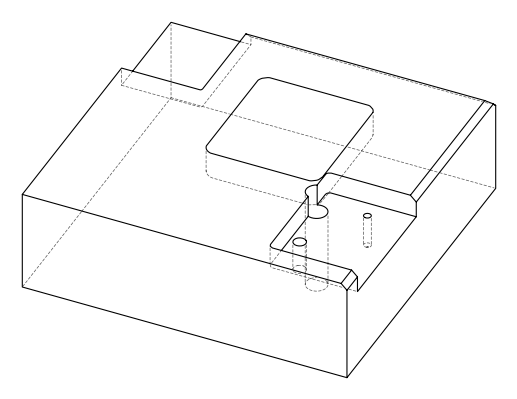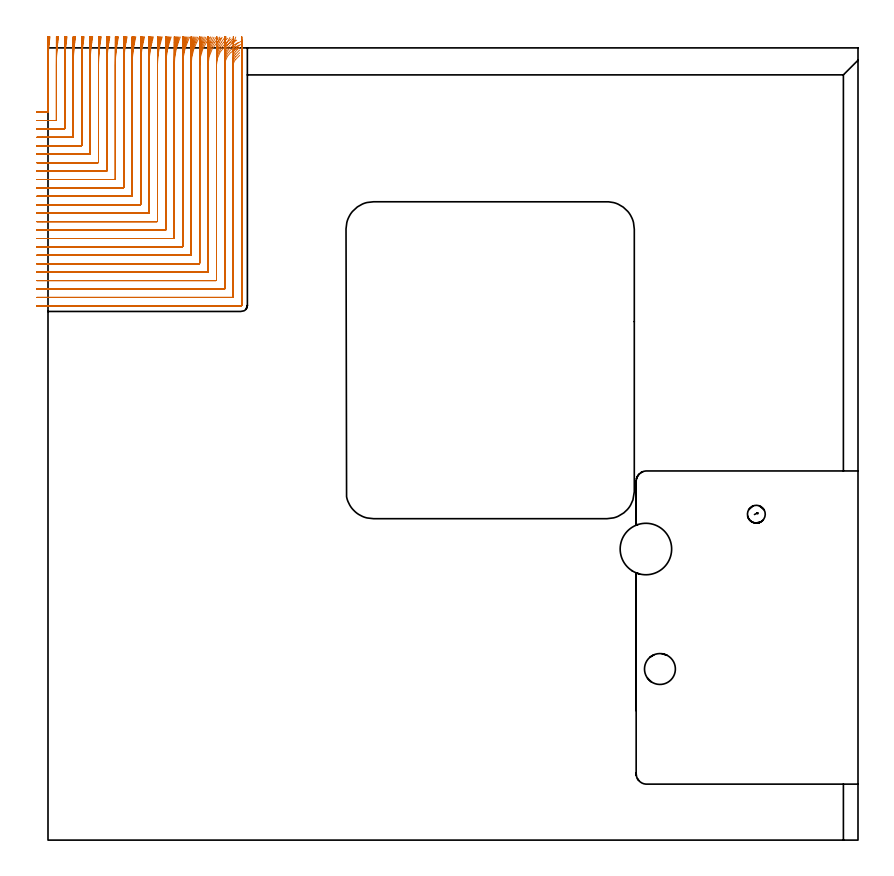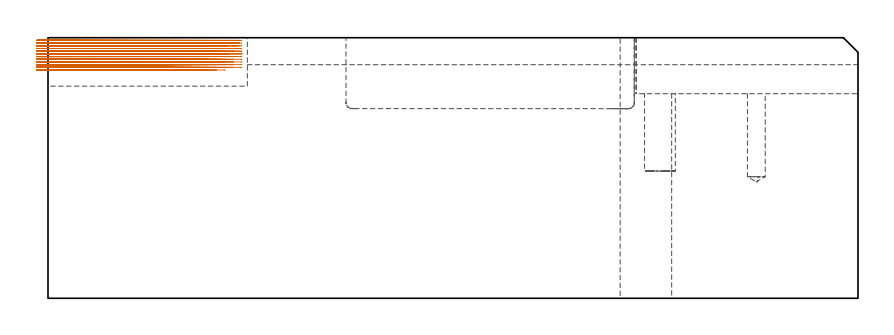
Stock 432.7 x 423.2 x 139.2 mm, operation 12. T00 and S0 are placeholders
(PLAN: 14 operations, 10 tool changes, 297.3 min)
(1 INDEXABLE_INSERT_DRILL_BLIND_HOLE_FROM_SOLID | STEP1POCKET | NXT0302_004 | 0.18 min | 15214 mm3)
(2 SPOT_DRILL | STEP1HOLE | NXT0321_9005460120000 | 0.05 min | 183 mm3)
(3 SPOT_DRILL_1 | STEP1POCKET_1 | NXT0321_9005460120000 | 0.03 min | 3260 mm3)
(4 DRILL_BLIND_HOLE_INTO_CENTER | STEP1HOLE | UGT0301_192 | 0.05 min | 289 mm3)
(5 GUN_DRILL_THROUGH_HOLE | STEP1HOLE | UGT0307_003 | 0.64 min | 4945 mm3)
(6 SPADE_DRILL_TO_ENLARGE_THROUGH_HOLE | STEP1HOLE | UGT0306_008 | 0.59 min | 28000 mm3)
(7 DRILL_TO_ENLARGE_THROUGH_HOLE | STEP1HOLE | UGT0301_390 | 0.61 min | 49179 mm3)
(8 DRILL_BLIND_HOLE_INTO_CENTER_1 | STEP1POCKET_1 | UGT0301_490 | 0.2 min | 3245 mm3)
(9 AREA_MILL | FG_CHAMFER_SURFACE | UGT0205_001 | 0.93 min | 1058 mm3)
(10 AREA_MILL_1 | FG_CHAMFER_SURFACE_1 | UGT0205_001 | 15.73 min | 34545 mm3)
(11 AREA_MILL_2 | FG_CHAMFER_SURFACE_2 | UGT0205_001 | 5.39 min | 6676 mm3)
(12 MILL_CORNER_NOTCH_RECTANGULAR | CORNER_NOTCH_RECTANGULAR | NXT0201_008 | Follow Part, ap 1.5, ae 75% | 141.18 min | 387605 mm3)
(13 MILL_OPEN_POCKET | POCKET_OPEN | NXT0201_013 | Follow Part, ap 2.5, ae 75% | 107.64 min | 569357 mm3)
(14 MILL_RECTANGULAR_POCKET | POCKET_RECTANGULAR_STRAIGHT | NXT0201_007 | Follow Part, ap 6.25, ae 75% | 24.02 min | 979808 mm3)
(TOOL NXT0302_004 | Index. Insert Drill 16.5mm [880-D1650L20-05] | D16.5 PA176 FL83 Z2)
(TOOL NXT0321_9005460120000 | NC Spot Drill, 142deg, 12mm, Carbide, Uncoated | D12 PA142 FL30 Z2)
(TOOL UGT0301_192 | Twist Drill 7.2 mm | D7.2 PA118 FL66 Z2)
(TOOL UGT0307_003 | Gun Drill 7 mm | D7 PA130 FL24 Z1)
(TOOL UGT0306_008 | Spade Drill 17.5mm | D17.5 PA132 FL10 Z2)
(TOOL UGT0301_390 | Twist Drill 27.5 mm | D27.5 PA118 FL165 Z2)
(TOOL UGT0301_490 | Carbide Drill 9.5 mm | D9.5 PA118 FL81 Z2)
(TOOL UGT0205_001 | Chamfer Mill 20 x 3 x 45 deg. | D20 FL50 Z2)
(TOOL NXT0201_008 | ENDMILL 6mm [2P460-0600-NA 1630] | D6 FL26 Z6)
(TOOL NXT0201_013 | ENDMILL 10mm | D10 FL30 Z4)
(TOOL NXT0201_007 | ENDMILL 25mm [R216.25-25050GCK54P 1620] | D25 R3 FL54 Z5)
(OP 12 MILL_CORNER_NOTCH_RECTANGULAR, part 1 of 2)
G17 G21 G94 G90
T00 M6
G54
G17 G0 G90 X-6. Y388.9 S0 M3
G43 Z149.2 H1
Z137.761
G94 G1 X-3. F250.
X-0.293 F500.
G3 X0. Y389.193 R0.3
G1 Y413.913
G2 X0.732 Y426.2 R103.5
G1 X1.088 Y429.179 F250.
G0 Z149.2
X-6. Y384.4
Z137.761
G1 X-3.
X4.206 F500.
G3 X4.5 Y384.694 R0.3
G1 Y413.913
G2 X5.265 Y426.2 R99.
G1 X5.638 Y429.177 F250.
G0 Z149.2
X-6. Y379.9
Z137.761
G1 X-3.
X8.706 F500.
G3 X9. Y380.194 R0.3
G1 Y413.913
G2 X9.802 Y426.2 R94.5
G1 X10.192 Y429.175 F250.
G0 Z149.2
X-6. Y375.4
Z137.761
G1 X-3.
X13.206 F500.
G3 X13.5 Y375.694 R0.3
G1 Y413.913
G2 X14.343 Y426.2 R90.
G1 X14.752 Y429.172 F250.
G0 Z149.2
X-6. Y370.9
Z137.761
G1 X-3.
X17.706 F500.
G3 X18. Y371.194 R0.3
G1 Y413.913
G2 X18.887 Y426.2 R85.5
G1 X19.319 Y429.169 F250.
G0 Z149.2
X-6. Y366.4
Z137.761
G1 X-3.
X22.206 F500.
G3 X22.5 Y366.694 R0.3
G1 Y413.913
G2 X23.437 Y426.2 R81.
G1 X23.892 Y429.165 F250.
G0 Z149.2
X-6. Y361.9
Z137.761
G1 X-3.
X26.705 F500.
G3 X27. Y362.195 R0.3
G1 Y413.913
G2 X27.993 Y426.2 R76.5
G1 X28.475 Y429.161 F250.
G0 Z149.2
X-6. Y357.4
Z137.761
G1 X-3.
X31.205 F500.
G3 X31.5 Y357.695 R0.3
G1 Y413.913
G2 X32.556 Y426.2 R72.
G1 X33.068 Y429.156 F250.
G0 Z149.2
X-6. Y352.9
Z137.761
G1 X-3.
X35.705 F500.
G3 X36. Y353.195 R0.3
G1 Y413.913
G2 X37.128 Y426.2 R67.5
G1 X37.674 Y429.15 F250.
G0 Z149.2
X-6. Y348.4
Z137.761
G1 X-3.
X40.205 F500.
G3 X40.5 Y348.695 R0.3
G1 Y413.913
G2 X41.71 Y426.2 R63.
G1 X42.295 Y429.142 F250.
G0 Z149.2
X-6. Y343.9
Z137.761
G1 X-3.
X44.705 F500.
G3 X45. Y344.195 R0.3
G1 Y413.913
G2 X46.305 Y426.2 R58.5
G1 X46.935 Y429.133 F250.
G0 Z149.2
X-6. Y339.4
Z137.761
G1 X-3.
X49.205 F500.
G3 X49.5 Y339.695 R0.3
G1 Y413.913
G2 X50.916 Y426.2 R54.
G1 X51.599 Y429.121 F250.
G0 Z149.2
X-6. Y334.9
Z137.761
G1 X-3.
X53.704 F500.
G3 X54. Y335.196 R0.3
G1 Y413.913
G2 X55.549 Y426.2 R49.5
G1 X56.294 Y429.106 F250.
G0 Z149.2
X-6. Y330.4
Z137.761
G1 X-3.
X58.204 F500.
G3 X58.5 Y330.696 R0.3
G1 Y413.913
G2 X60.21 Y426.2 R45.
G1 X61.029 Y429.086 F250.
G0 Z149.2
X-6. Y325.9
Z137.761
G1 X-3.
X62.704 F500.
G3 X63. Y326.196 R0.3
G1 Y413.913
G2 X64.909 Y426.2 R40.5
G1 X65.819 Y429.059 F250.
G0 Z149.2
X-6. Y321.4
Z137.761
G1 X-3.
X67.204 F500.
G3 X67.5 Y321.696 R0.3
G1 Y413.913
G2 X69.662 Y426.2 R36.
G1 X70.686 Y429.02 F250.
G0 Z149.2
X-6. Y316.9
Z137.761
G1 X-3.
X71.704 F500.
G3 X72. Y317.196 R0.3
G1 Y413.913
G2 X74.495 Y426.2 R31.5
G1 X75.665 Y428.962 F250.
G0 Z149.2
X-6. Y312.4
Z137.761
G1 X-3.
X76.204 F500.
G3 X76.5 Y312.696 R0.3
G1 Y413.913
G2 X79.458 Y426.2 R27.
G1 X80.823 Y428.871 F250.
G0 Z149.2
X-6. Y307.9
Z137.761
G1 X-3.
X80.703 F500.
G3 X81. Y308.197 R0.3
G1 Y413.913
G2 X84.651 Y426.2 R22.5
G1 X86.289 Y428.713 F250.
G0 Z149.2
X-6. Y303.4
Z137.761
G1 X-3.
X85.203 F500.
G3 X85.5 Y303.697 R0.3
G1 Y413.913
G2 X90.346 Y426.2 R18.
G1 X92.394 Y428.392 F250.
G0 Z149.2
X-6. Y298.9
Z137.761
G1 X-3.
X89.703 F500.
G3 X90. Y299.197 R0.3
G1 Y413.913
G2 X97.526 Y426.019 R13.5
G1 X100.216 Y427.347 F250.
G0 Z149.2
X-6. Y294.4
Z137.761
G1 X-3.
X94.203 F500.
G3 X94.5 Y294.697 R0.3
G1 Y413.913
G2 X99.5 Y421.975 R9.
G1 X102.187 Y423.309 F250.
G0 Z149.2
X-6. Y289.9
Z137.761
G1 X-3.
X98.703 F500.
G3 X99. Y290.197 R0.3
G1 Y413.913
G2 X100.271 Y417.047 R4.5
G1 X102.36 Y419.2 F250.
G0 Z149.2
X-6. Y285.4
Z137.761
G1 X-3.
X103.2 F500.
G3 X103.5 Y285.7 R0.3
G1 Y413.913
Y416.913 F250.
G0 Z149.2
X-6. Y388.9
Z136.322
G1 X-3.
X-0.293 F500.
G3 X0. Y389.193 R0.3
G1 Y415.354
G2 X0.57 Y426.2 R103.5
G1 X0.884 Y429.183 F250.
G0 Z149.2
X-6. Y384.4
Z136.322
G1 X-3.
X4.206 F500.
G3 X4.5 Y384.694 R0.3
G1 Y415.354
G2 X5.096 Y426.2 R99.
G1 X5.425 Y429.182 F250.
G0 Z149.2
X-6. Y379.9
Z136.322
G1 X-3.
X8.706 F500.
G3 X9. Y380.194 R0.3
G1 Y415.354
G2 X9.624 Y426.2 R94.5
G1 X9.969 Y429.18 F250.
G0 Z149.2
X-6. Y375.4
Z136.322
G1 X-3.
X13.206 F500.
G3 X13.5 Y375.694 R0.3
G1 Y415.354
G2 X14.156 Y426.2 R90.
G1 X14.517 Y429.178 F250.
G0 Z149.2
X-6. Y370.9
Z136.322
G1 X-3.
X17.706 F500.
G3 X18. Y371.194 R0.3
G1 Y415.354
G2 X18.691 Y426.2 R85.5
G1 X19.071 Y429.176 F250.
G0 Z149.2
X-6. Y366.4
Z136.322
G1 X-3.
X22.206 F500.
G3 X22.5 Y366.694 R0.3
G1 Y415.354
G2 X23.229 Y426.2 R81.
G1 X23.631 Y429.173 F250.
G0 Z149.2
X-6. Y361.9
Z136.322
G1 X-3.
X26.705 F500.
G3 X27. Y362.195 R0.3
G1 Y415.354
G2 X27.773 Y426.2 R76.5
G1 X28.198 Y429.17 F250.
G0 Z149.2
X-6. Y357.4
Z136.322
G1 X-3.
X31.205 F500.
G3 X31.5 Y357.695 R0.3
G1 Y415.354
G2 X32.322 Y426.2 R72.
G1 X32.773 Y429.166 F250.
G0 Z149.2
X-6. Y352.9
Z136.322
G1 X-3.
X35.705 F500.
G3 X36. Y353.195 R0.3
G1 Y415.354
G2 X36.877 Y426.2 R67.5
G1 X37.359 Y429.161 F250.
G0 Z149.2
X-6. Y348.4
Z136.322
G1 X-3.
X40.205 F500.
G3 X40.5 Y348.695 R0.3
G1 Y415.354
G2 X41.441 Y426.2 R63.
G1 X41.957 Y429.155 F250.
G0 Z149.2
X-6. Y343.9
Z136.322
G1 X-3.
X44.705 F500.
G3 X45. Y344.195 R0.3
G1 Y415.354
G2 X46.014 Y426.2 R58.5
G1 X46.57 Y429.148 F250.
G0 Z149.2
X-6. Y339.4
Z136.322
G1 X-3.
X49.205 F500.
G3 X49.5 Y339.695 R0.3
G1 Y415.354
G2 X50.6 Y426.2 R54.
G1 X51.203 Y429.139 F250.
G0 Z149.2
X-6. Y334.9
Z136.322
G1 X-3.
X53.704 F500.
G3 X54. Y335.196 R0.3
G1 Y415.354
G2 X55.203 Y426.2 R49.5
G1 X55.86 Y429.127 F250.
G0 Z149.2
X-6. Y330.4
Z136.322
G1 X-3.
X58.204 F500.
G3 X58.5 Y330.696 R0.3
G1 Y415.354
G2 X59.827 Y426.2 R45.
G1 X60.55 Y429.112 F250.
G0 Z149.2
X-6. Y325.9
Z136.322
G1 X-3.
X62.704 F500.
G3 X63. Y326.196 R0.3
G1 Y415.354
G2 X64.479 Y426.2 R40.5
G1 X65.283 Y429.09 F250.
G0 Z149.2
X-6. Y321.4
Z136.322
G1 X-3.
X67.204 F500.
G3 X67.5 Y321.696 R0.3
G1 Y415.354
G2 X69.173 Y426.2 R36.
G1 X70.076 Y429.061 F250.
G0 Z149.2
X-6. Y316.9
Z136.322
G1 X-3.
X71.704 F500.
G3 X72. Y317.196 R0.3
G1 Y415.354
G2 X73.926 Y426.2 R31.5
G1 X74.959 Y429.017 F250.
G0 Z149.2
X-6. Y312.4
Z136.322
G1 X-3.
X76.204 F500.
G3 X76.5 Y312.696 R0.3
G1 Y415.354
G2 X78.774 Y426.2 R27.
G1 X79.979 Y428.947 F250.
G0 Z149.2
X-6. Y307.9
Z136.322
G1 X-3.
X80.703 F500.
G3 X81. Y308.197 R0.3
G1 Y415.354
G2 X83.787 Y426.2 R22.5
G1 X85.233 Y428.828 F250.
G0 Z149.2
X-6. Y303.4
Z136.322
G1 X-3.
X85.203 F500.
G3 X85.5 Y303.697 R0.3
G1 Y415.354
G2 X89.134 Y426.2 R18.
G1 X90.942 Y428.594 F250.
G0 Z149.2
X-6. Y298.9
Z136.322
G1 X-3.
X89.703 F500.
G3 X90. Y299.197 R0.3
G1 Y415.354
G2 X95.461 Y426.2 R13.5
G1 X97.872 Y427.986 F250.
G0 Z149.2
X-6. Y294.4
Z136.322
G1 X-3.
X94.203 F500.
G3 X94.5 Y294.697 R0.3
G1 Y415.354
G2 X99.492 Y423.413 R9.
G1 X102.179 Y424.749 F250.
G0 Z149.2
X-6. Y289.9
Z136.322
G1 X-3.
X98.703 F500.
G3 X99. Y290.197 R0.3
G1 Y415.354
G2 X100.27 Y418.487 R4.5
G1 X102.359 Y420.641 F250.
G0 Z149.2
X-6. Y285.4
Z136.322
G1 X-3.
X103.2 F500.
G3 X103.5 Y285.7 R0.3
G1 Y415.354
Y418.354 F250.
G0 Z149.2
X-6. Y388.9
Z134.883
G1 X-3.
X-0.293 F500.
G3 X0. Y389.193 R0.3
G1 Y416.794
G2 X0.428 Y426.2 R103.5
G1 X0.701 Y429.188 F250.
G0 Z149.2
X-6. Y384.4
Z134.883
G1 X-3.
X4.206 F500.
G3 X4.5 Y384.694 R0.3
G1 Y416.794
G2 X4.948 Y426.2 R99.
G1 X5.233 Y429.186 F250.
G0 Z149.2
X-6. Y379.9
Z134.883
G1 X-3.
X8.706 F500.
G3 X9. Y380.194 R0.3
G1 Y416.794
G2 X9.469 Y426.2 R94.5
G1 X9.768 Y429.185 F250.
G0 Z149.2
X-6. Y375.4
Z134.883
G1 X-3.
X13.206 F500.
G3 X13.5 Y375.694 R0.3
G1 Y416.794
G2 X13.993 Y426.2 R90.
G1 X14.306 Y429.184 F250.
G0 Z149.2
X-6. Y370.9
Z134.883
G1 X-3.
X17.706 F500.
G3 X18. Y371.194 R0.3
G1 Y416.794
G2 X18.519 Y426.2 R85.5
G1 X18.849 Y429.182 F250.
G0 Z149.2
X-6. Y366.4
Z134.883
G1 X-3.
X22.206 F500.
G3 X22.5 Y366.694 R0.3
G1 Y416.794
G2 X23.048 Y426.2 R81.
G1 X23.396 Y429.18 F250.
G0 Z149.2
X-6. Y361.9
Z134.883
G1 X-3.
X26.705 F500.
G3 X27. Y362.195 R0.3
G1 Y416.794
G2 X27.581 Y426.2 R76.5
G1 X27.949 Y429.177 F250.
G0 Z149.2
X-6. Y357.4
Z134.883
G1 X-3.
X31.205 F500.
G3 X31.5 Y357.695 R0.3
G1 Y416.794
G2 X32.117 Y426.2 R72.
G1 X32.509 Y429.174 F250.
G0 Z149.2
X-6. Y352.9
Z134.883
G1 X-3.
X35.705 F500.
G3 X36. Y353.195 R0.3
G1 Y416.794
G2 X36.659 Y426.2 R67.5
G1 X37.077 Y429.171 F250.
G0 Z149.2
X-6. Y348.4
Z134.883
G1 X-3.
X40.205 F500.
G3 X40.5 Y348.695 R0.3
G1 Y416.794
G2 X41.206 Y426.2 R63.
G1 X41.654 Y429.166 F250.
G0 Z149.2
X-6. Y343.9
Z134.883
G1 X-3.
X44.705 F500.
G3 X45. Y344.195 R0.3
G1 Y416.794
G2 X45.761 Y426.2 R58.5
G1 X46.244 Y429.161 F250.
G0 Z149.2
X-6. Y339.4
Z134.883
G1 X-3.
X49.205 F500.
G3 X49.5 Y339.695 R0.3
G1 Y416.794
G2 X50.326 Y426.2 R54.
G1 X50.848 Y429.154 F250.
G0 Z149.2
X-6. Y334.9
Z134.883
G1 X-3.
X53.704 F500.
G3 X54. Y335.196 R0.3
G1 Y416.794
G2 X54.902 Y426.2 R49.5
G1 X55.472 Y429.145 F250.
G0 Z149.2
X-6. Y330.4
Z134.883
G1 X-3.
X58.204 F500.
G3 X58.5 Y330.696 R0.3
G1 Y416.794
G2 X59.494 Y426.2 R45.
G1 X60.121 Y429.134 F250.
G0 Z149.2
X-6. Y325.9
Z134.883
G1 X-3.
X62.704 F500.
G3 X63. Y326.196 R0.3
G1 Y416.794
G2 X64.108 Y426.2 R40.5
G1 X64.804 Y429.118 F250.
G0 Z149.2
X-6. Y321.4
Z134.883
G1 X-3.
X67.204 F500.
G3 X67.5 Y321.696 R0.3
G1 Y416.794
G2 X68.751 Y426.2 R36.
G1 X69.534 Y429.096 F250.
G0 Z149.2
X-6. Y316.9
Z134.883
G1 X-3.
X71.704 F500.
G3 X72. Y317.196 R0.3
G1 Y416.794
G2 X73.437 Y426.2 R31.5
G1 X74.333 Y429.063 F250.
G0 Z149.2
X-6. Y312.4
Z134.883
G1 X-3.
X76.204 F500.
G3 X76.5 Y312.696 R0.3
G1 Y416.794
G2 X78.192 Y426.2 R27.
G1 X79.237 Y429.012 F250.
G0 Z149.2
X-6. Y307.9
Z134.883
G1 X-3.
X80.703 F500.
G3 X81. Y308.197 R0.3
G1 Y416.794
G2 X83.061 Y426.2 R22.5
G1 X84.315 Y428.925 F250.
G0 Z149.2
X-6. Y303.4
Z134.883
G1 X-3.
X85.203 F500.
G3 X85.5 Y303.697 R0.3
G1 Y416.794
G2 X88.153 Y426.2 R18.
G1 X89.721 Y428.758 F250.
G0 Z149.2
X-6. Y298.9
Z134.883
G1 X-3.
X89.703 F500.
G3 X90. Y299.197 R0.3
G1 Y416.794
G2 X93.817 Y426.2 R13.5
G1 X95.907 Y428.352 F250.
G0 Z149.2
X-6. Y294.4
Z134.883
G1 X-3.
X94.203 F500.
G3 X94.5 Y294.697 R0.3
G1 Y416.794
G2 X99.122 Y424.657 R9.
G1 X101.744 Y426.116 F250.
G0 Z149.2
X-6. Y289.9
Z134.883
G1 X-3.
X98.703 F500.
G3 X99. Y290.197 R0.3
G1 Y416.794
G2 X100.27 Y419.927 R4.5
G1 X102.359 Y422.08 F250.
G0 Z149.2
X-6. Y285.4
Z134.883
G1 X-3.
X103.2 F500.
G3 X103.5 Y285.7 R0.3
G1 Y416.794
Y419.794 F250.
G0 Z149.2
X-6. Y388.9
Z133.444
G1 X-3.
X-0.293 F500.
G3 X0. Y389.193 R0.3
G1 Y418.246
G2 X0.306 Y426.2 R103.5
G1 X0.537 Y429.191 F250.
G0 Z149.2
X-6. Y384.4
Z133.444
G1 X-3.
X4.206 F500.
G3 X4.5 Y384.694 R0.3
G1 Y418.246
G2 X4.82 Y426.2 R99.
G1 X5.061 Y429.19 F250.
G0 Z149.2
X-6. Y379.9
Z133.444
G1 X-3.
X8.706 F500.
G3 X9. Y380.194 R0.3
G1 Y418.246
G2 X9.335 Y426.2 R94.5
G1 X9.588 Y429.189 F250.
G0 Z149.2
X-6. Y375.4
Z133.444
G1 X-3.
X13.206 F500.
G3 X13.5 Y375.694 R0.3
G1 Y418.246
G2 X13.852 Y426.2 R90.
G1 X14.117 Y429.188 F250.
G0 Z149.2
X-6. Y370.9
Z133.444
G1 X-3.
X17.706 F500.
G3 X18. Y371.194 R0.3
G1 Y418.246
G2 X18.371 Y426.2 R85.5
G1 X18.65 Y429.187 F250.
G0 Z149.2
X-6. Y366.4
Z133.444
G1 X-3.
X22.206 F500.
G3 X22.5 Y366.694 R0.3
G1 Y418.246
G2 X22.892 Y426.2 R81.
G1 X23.186 Y429.186 F250.
G0 Z149.2
X-6. Y361.9
Z133.444
G1 X-3.
X26.705 F500.
G3 X27. Y362.195 R0.3
G1 Y418.246
G2 X27.415 Y426.2 R76.5
G1 X27.727 Y429.184 F250.
G0 Z149.2
X-6. Y357.4
Z133.444
G1 X-3.
X31.205 F500.
G3 X31.5 Y357.695 R0.3
G1 Y418.246
G2 X31.941 Y426.2 R72.
G1 X32.272 Y429.182 F250.
G0 Z149.2
X-6. Y352.9
Z133.444
G1 X-3.
X35.705 F500.
G3 X36. Y353.195 R0.3
G1 Y418.246
G2 X36.47 Y426.2 R67.5
G1 X36.824 Y429.179 F250.
G0 Z149.2
X-6. Y348.4
Z133.444
G1 X-3.
X40.205 F500.
G3 X40.5 Y348.695 R0.3
G1 Y418.246
G2 X41.004 Y426.2 R63.
G1 X41.383 Y429.176 F250.
G0 Z149.2
X-6. Y343.9
Z133.444
G1 X-3.
X44.705 F500.
G3 X45. Y344.195 R0.3
G1 Y418.246
G2 X45.543 Y426.2 R58.5
G1 X45.951 Y429.172 F250.
G0 Z149.2
X-6. Y339.4
Z133.444
G1 X-3.
X49.205 F500.
G3 X49.5 Y339.695 R0.3
G1 Y418.246
G2 X50.089 Y426.2 R54.
G1 X50.531 Y429.167 F250.
G0 Z149.2
X-6. Y334.9
Z133.444
G1 X-3.
X53.704 F500.
G3 X54. Y335.196 R0.3
G1 Y418.246
G2 X54.643 Y426.2 R49.5
G1 X55.125 Y429.161 F250.
G0 Z149.2
X-6. Y330.4
Z133.444
G1 X-3.
X58.204 F500.
G3 X58.5 Y330.696 R0.3
G1 Y418.246
G2 X59.209 Y426.2 R45.
G1 X59.739 Y429.153 F250.
G0 Z149.2
X-6. Y325.9
Z133.444
G1 X-3.
X62.704 F500.
G3 X63. Y326.196 R0.3
G1 Y418.246
G2 X63.789 Y426.2 R40.5
G1 X64.378 Y429.142 F250.
G0 Z149.2
X-6. Y321.4
Z133.444
G1 X-3.
X67.204 F500.
G3 X67.5 Y321.696 R0.3
G1 Y418.246
G2 X68.39 Y426.2 R36.
G1 X69.053 Y429.126 F250.
G0 Z149.2
X-6. Y316.9
Z133.444
G1 X-3.
X71.704 F500.
G3 X72. Y317.196 R0.3
G1 Y418.246
G2 X73.021 Y426.2 R31.5
G1 X73.778 Y429.103 F250.
G0 Z149.2
X-6. Y312.4
Z133.444
G1 X-3.
X76.204 F500.
G3 X76.5 Y312.696 R0.3
G1 Y418.246
G2 X77.698 Y426.2 R27.
G1 X78.582 Y429.067 F250.
G0 Z149.2
X-6. Y307.9
Z133.444
G1 X-3.
X80.703 F500.
G3 X81. Y308.197 R0.3
G1 Y418.246
G2 X82.453 Y426.2 R22.5
G1 X83.514 Y429.006 F250.
G0 Z149.2
X-6. Y303.4
Z133.444
G1 X-3.
X85.203 F500.
G3 X85.5 Y303.697 R0.3
G1 Y418.246
G2 X87.353 Y426.2 R18.
G1 X88.679 Y428.891 F250.
G0 Z149.2
X-6. Y298.9
Z133.444
G1 X-3.
X89.703 F500.
G3 X90. Y299.197 R0.3
G1 Y418.246
G2 X92.592 Y426.2 R13.5
G1 X94.36 Y428.624 F250.
G0 Z149.2
X-6. Y294.4
Z133.444
G1 X-3.
X94.203 F500.
G3 X94.5 Y294.697 R0.3
G1 Y418.246
G2 X98.353 Y425.629 R9.
G1 X100.814 Y427.344 F250.
G0 Z149.2
X-6. Y289.9
Z133.444
G1 X-3.
X98.703 F500.
G3 X99. Y290.197 R0.3
G1 Y418.246
G2 X100.27 Y421.379 R4.5
G1 X102.359 Y423.532 F250.
G0 Z149.2
X-6. Y285.4
Z133.444
G1 X-3.
X103.2 F500.
G3 X103.5 Y285.7 R0.3
G1 Y418.246
Y421.246 F250.
G0 Z149.2
X-6. Y388.9
Z132.005
G1 X-3.
X-0.293 F500.
G3 X0. Y389.193 R0.3
G1 Y419.858
G2 X0.195 Y426.2 R103.5
G1 X0.378 Y429.194 F250.
G0 Z149.2
X-6. Y384.4
Z132.005
G1 X-3.
X4.206 F500.
G3 X4.5 Y384.694 R0.3
G1 Y419.858
G2 X4.703 Y426.2 R99.
G1 X4.896 Y429.194 F250.
G0 Z149.2
X-6. Y379.9
Z132.005
G1 X-3.
X8.706 F500.
G3 X9. Y380.194 R0.3
G1 Y419.858
G2 X9.213 Y426.2 R94.5
G1 X9.414 Y429.193 F250.
G0 Z149.2
X-6. Y375.4
Z132.005
G1 X-3.
X13.206 F500.
G3 X13.5 Y375.694 R0.3
G1 Y419.858
G2 X13.724 Y426.2 R90.
G1 X13.935 Y429.193 F250.
G0 Z149.2
X-6. Y370.9
Z132.005
G1 X-3.
X17.706 F500.
G3 X18. Y371.194 R0.3
G1 Y419.858
G2 X18.236 Y426.2 R85.5
G1 X18.458 Y429.192 F250.
G0 Z149.2
X-6. Y366.4
Z132.005
G1 X-3.
X22.206 F500.
G3 X22.5 Y366.694 R0.3
G1 Y419.858
G2 X22.749 Y426.2 R81.
G1 X22.984 Y429.191 F250.
G0 Z149.2
X-6. Y361.9
Z132.005
G1 X-3.
X26.705 F500.
G3 X27. Y362.195 R0.3
G1 Y419.858
G2 X27.263 Y426.2 R76.5
G1 X27.512 Y429.19 F250.
G0 Z149.2
X-6. Y357.4
Z132.005
G1 X-3.
X31.205 F500.
G3 X31.5 Y357.695 R0.3
G1 Y419.858
G2 X31.78 Y426.2 R72.
G1 X32.044 Y429.188 F250.
G0 Z149.2
X-6. Y352.9
Z132.005
G1 X-3.
X35.705 F500.
G3 X36. Y353.195 R0.3
G1 Y419.858
G2 X36.299 Y426.2 R67.5
G1 X36.581 Y429.187 F250.
G0 Z149.2
X-6. Y348.4
Z132.005
G1 X-3.
X40.205 F500.
G3 X40.5 Y348.695 R0.3
G1 Y419.858
G2 X40.82 Y426.2 R63.
G1 X41.122 Y429.185 F250.
G0 Z149.2
X-6. Y343.9
Z132.005
G1 X-3.
X44.705 F500.
G3 X45. Y344.195 R0.3
G1 Y419.858
G2 X45.345 Y426.2 R58.5
G1 X45.67 Y429.182 F250.
G0 Z149.2
X-6. Y339.4
Z132.005
G1 X-3.
X49.205 F500.
G3 X49.5 Y339.695 R0.3
G1 Y419.858
G2 X49.874 Y426.2 R54.
G1 X50.226 Y429.179 F250.
G0 Z149.2
X-6. Y334.9
Z132.005
G1 X-3.
X53.704 F500.
G3 X54. Y335.196 R0.3
G1 Y419.858
G2 X54.408 Y426.2 R49.5
G1 X54.792 Y429.175 F250.
G0 Z149.2
X-6. Y330.4
Z132.005
G1 X-3.
X58.204 F500.
G3 X58.5 Y330.696 R0.3
G1 Y419.858
G2 X58.949 Y426.2 R45.
G1 X59.372 Y429.17 F250.
G0 Z149.2
X-6. Y325.9
Z132.005
G1 X-3.
X62.704 F500.
G3 X63. Y326.196 R0.3
G1 Y419.858
G2 X63.5 Y426.2 R40.5
G1 X63.97 Y429.163 F250.
G0 Z149.2
X-6. Y321.4
Z132.005
G1 X-3.
X67.204 F500.
G3 X67.5 Y321.696 R0.3
G1 Y419.858
G2 X68.063 Y426.2 R36.
G1 X68.592 Y429.153 F250.
G0 Z149.2
X-6. Y316.9
Z132.005
G1 X-3.
X71.704 F500.
G3 X72. Y317.196 R0.3
G1 Y419.858
G2 X72.645 Y426.2 R31.5
G1 X73.249 Y429.139 F250.
G0 Z149.2
X-6. Y312.4
Z132.005
G1 X-3.
X76.203 F500.
G3 X76.5 Y312.697 R0.3
G1 Y419.858
G2 X77.256 Y426.2 R27.
G1 X77.96 Y429.116 F250.
G0 Z149.2
X-6. Y307.9
Z132.005
G1 X-3.
X80.703 F500.
G3 X81. Y308.197 R0.3
G1 Y419.858
G2 X81.912 Y426.2 R22.5
G1 X82.758 Y429.078 F250.
G0 Z149.2
X-6. Y303.4
Z132.005
G1 X-3.
X85.203 F500.
G3 X85.5 Y303.697 R0.3
G1 Y419.858
G2 X86.654 Y426.2 R18.
G1 X87.711 Y429.008 F250.
G0 Z149.2
X-6. Y298.9
Z132.005
G1 X-3.
X89.703 F500.
G3 X90. Y299.197 R0.3
G1 Y419.858
G2 X91.583 Y426.2 R13.5
G1 X92.992 Y428.848 F250.
G0 Z149.2
X-6. Y294.4
Z132.005
G1 X-3.
X94.203 F500.
G3 X94.5 Y294.697 R0.3
G1 Y419.858
G2 X97.115 Y426.2 R9.
G1 X99.229 Y428.328 F250.
G0 Z149.2
X-6. Y289.9
Z132.005
G1 X-3.
X98.703 F500.
G3 X99. Y290.197 R0.3
G1 Y419.858
G2 X100.913 Y423.54 R4.5
G1 X103.368 Y425.264 F250.
G0 Z149.2
X-6. Y285.4
Z132.005
G1 X-3.
X103.2 F500.
G3 X103.5 Y285.7 R0.3
G1 Y419.858
Y422.858 F250.
G0 Z149.2
X-6. Y388.9
Z130.567
G1 X-3.
X-0.293 F500.
G3 X0. Y389.193 R0.3
G1 Y421.695
G2 X0.098 Y426.2 R103.5
G1 X0.229 Y429.197 F250.
G0 Z149.2
X-6. Y384.4
Z130.567
G1 X-3.
X4.206 F500.
G3 X4.5 Y384.694 R0.3
G1 Y421.695
G2 X4.603 Y426.2 R99.
G1 X4.739 Y429.197 F250.
G0 Z149.2
X-6. Y379.9
Z130.567
G1 X-3.
X8.706 F500.
G3 X9. Y380.194 R0.3
G1 Y421.695
G2 X9.107 Y426.2 R94.5
G1 X9.25 Y429.197 F250.
G0 Z149.2
X-6. Y375.4
Z130.567
G1 X-3.
X13.206 F500.
G3 X13.5 Y375.694 R0.3
G1 Y421.695
G2 X13.613 Y426.2 R90.
G1 X13.763 Y429.196 F250.
G0 Z149.2
X-6. Y370.9
Z130.567
G1 X-3.
X17.706 F500.
G3 X18. Y371.194 R0.3
G1 Y421.695
G2 X18.119 Y426.2 R85.5
G1 X18.277 Y429.196 F250.
G0 Z149.2
X-6. Y366.4
Z130.567
G1 X-3.
X22.206 F500.
G3 X22.5 Y366.694 R0.3
G1 Y421.695
G2 X22.625 Y426.2 R81.
G1 X22.792 Y429.195 F250.
G0 Z149.2
X-6. Y361.9
Z130.567
G1 X-3.
X26.706 F500.
G3 X27. Y362.194 R0.3
G1 Y421.695
G2 X27.133 Y426.2 R76.5
G1 X27.309 Y429.195 F250.
G0 Z149.2
X-6. Y357.4
Z130.567
G1 X-3.
X31.205 F500.
G3 X31.5 Y357.695 R0.3
G1 Y421.695
G2 X31.641 Y426.2 R72.
G1 X31.829 Y429.194 F250.
G0 Z149.2
X-6. Y352.9
Z130.567
G1 X-3.
X35.705 F500.
G3 X36. Y353.195 R0.3
G1 Y421.695
G2 X36.151 Y426.2 R67.5
G1 X36.351 Y429.193 F250.
G0 Z149.2
X-6. Y348.4
Z130.567
G1 X-3.
X40.205 F500.
G3 X40.5 Y348.695 R0.3
G1 Y421.695
G2 X40.661 Y426.2 R63.
G1 X40.876 Y429.192 F250.
G0 Z149.2
X-6. Y343.9
Z130.567
G1 X-3.
X44.705 F500.
G3 X45. Y344.195 R0.3
G1 Y421.695
G2 X45.174 Y426.2 R58.5
G1 X45.405 Y429.191 F250.
G0 Z149.2
X-6. Y339.4
Z130.567
G1 X-3.
X49.205 F500.
G3 X49.5 Y339.695 R0.3
G1 Y421.695
G2 X49.688 Y426.2 R54.
G1 X49.939 Y429.19 F250.
G0 Z149.2
X-6. Y334.9
Z130.567
G1 X-3.
X53.704 F500.
G3 X54. Y335.196 R0.3
G1 Y421.695
G2 X54.205 Y426.2 R49.5
G1 X54.478 Y429.188 F250.
G0 Z149.2
X-6. Y330.4
Z130.567
G1 X-3.
X58.204 F500.
G3 X58.5 Y330.696 R0.3
G1 Y421.695
G2 X58.726 Y426.2 R45.
G1 X59.026 Y429.185 F250.
G0 Z149.2
X-6. Y325.9
Z130.567
G1 X-3.
X62.704 F500.
G3 X63. Y326.196 R0.3
G1 Y421.695
G2 X63.251 Y426.2 R40.5
G1 X63.585 Y429.181 F250.
G0 Z149.2
X-6. Y321.4
Z130.567
G1 X-3.
X67.204 F500.
G3 X67.5 Y321.696 R0.3
G1 Y421.695
G2 X67.783 Y426.2 R36.
G1 X68.158 Y429.176 F250.
G0 Z149.2
X-6. Y316.9
Z130.567
G1 X-3.
X71.704 F500.
G3 X72. Y317.196 R0.3
G1 Y421.695
G2 X72.324 Y426.2 R31.5
G1 X72.753 Y429.169 F250.
G0 Z149.2
X-6. Y312.4
Z130.567
G1 X-3.
X76.204 F500.
G3 X76.5 Y312.696 R0.3
G1 Y421.695
G2 X76.879 Y426.2 R27.
G1 X77.379 Y429.158 F250.
G0 Z149.2
X-6. Y307.9
Z130.567
G1 X-3.
X80.703 F500.
G3 X81. Y308.197 R0.3
G1 Y421.695
G2 X81.456 Y426.2 R22.5
G1 X82.056 Y429.139 F250.
G0 Z149.2
X-6. Y303.4
Z130.567
G1 X-3.
X85.203 F500.
G3 X85.5 Y303.697 R0.3
G1 Y421.695
G2 X86.073 Y426.2 R18.
G1 X86.824 Y429.105 F250.
G0 Z149.2
X-6. Y298.9
Z130.567
G1 X-3.
X89.703 F500.
G3 X90. Y299.197 R0.3
G1 Y421.695
G2 X90.774 Y426.2 R13.5
G1 X91.775 Y429.028 F250.
G0 Z149.2
X-6. Y294.4
Z130.567
G1 X-3.
X94.203 F500.
G3 X94.5 Y294.697 R0.3
G1 Y421.695
G2 X95.709 Y426.2 R9.
G1 X97.211 Y428.797 F250.
G0 Z149.2
X-6. Y289.9
Z130.567
G1 X-3.
X98.703 F500.
G3 X99. Y290.197 R0.3
G1 Y421.695
G2 X101.215 Y425.571 R4.5
G1 X103.799 Y427.095 F250.
G0 Z149.2
X-6. Y285.4
Z130.567
G1 X-3.
X103.2 F500.
G3 X103.5 Y285.7 R0.3
G1 Y421.695
Y424.695 F250.
G0 Z149.2
X-6. Y388.9
Z129.128
G1 X-3.
X-0.293 F500.
G3 X0. Y389.193 R0.3
G1 Y424.641
G2 X0.012 Y426.2 R103.5
G1 X0.057 Y429.2 F250.
G0 Z149.2
X-6. Y384.4
Z129.128
G1 X-3.
X4.206 F500.
G3 X4.5 Y384.693 R0.3
G1 Y424.641
G2 X4.512 Y426.2 R99.
G1 X4.56 Y429.2 F250.
G0 Z149.2
X-6. Y379.9
Z129.128
G1 X-3.
X8.706 F500.
G3 X9. Y380.194 R0.3
G1 Y424.641
G2 X9.013 Y426.2 R94.5
G1 X9.062 Y429.2 F250.
G0 Z149.2
X-6. Y375.4
Z129.128
G1 X-3.
X13.206 F500.
G3 X13.5 Y375.694 R0.3
G1 Y424.641
G2 X13.514 Y426.2 R90.
G1 X13.565 Y429.2 F250.
G0 Z149.2
X-6. Y370.9
Z129.128
G1 X-3.
X17.706 F500.
G3 X18. Y371.194 R0.3
G1 Y424.641
G2 X18.014 Y426.2 R85.5
G1 X18.069 Y429.2 F250.
G0 Z149.2
X-6. Y366.4
Z129.128
G1 X-3.
X22.206 F500.
G3 X22.5 Y366.694 R0.3
G1 Y424.641
G2 X22.515 Y426.2 R81.
G1 X22.573 Y429.199 F250.
G0 Z149.2
X-6. Y361.9
Z129.128
G1 X-3.
X26.706 F500.
G3 X27. Y362.194 R0.3
G1 Y424.641
G2 X27.016 Y426.2 R76.5
G1 X27.077 Y429.199 F250.
G0 Z149.2
X-6. Y357.4
Z129.128
G1 X-3.
X31.205 F500.
G3 X31.5 Y357.695 R0.3
G1 Y424.641
G2 X31.517 Y426.2 R72.
G1 X31.582 Y429.199 F250.
G0 Z149.2
X-6. Y352.9
Z129.128
G1 X-3.
X35.705 F500.
G3 X36. Y353.195 R0.3
G1 Y424.641
G2 X36.018 Y426.2 R67.5
G1 X36.087 Y429.199 F250.
G0 Z149.2
X-6. Y348.4
Z129.128
G1 X-3.
X40.205 F500.
G3 X40.5 Y348.695 R0.3
G1 Y424.641
G2 X40.519 Y426.2 R63.
G1 X40.594 Y429.199 F250.
G0 Z149.2
X-6. Y343.9
Z129.128
G1 X-3.
X44.705 F500.
G3 X45. Y344.195 R0.3
G1 Y424.641
G2 X45.021 Y426.2 R58.5
G1 X45.101 Y429.199 F250.
G0 Z149.2
X-6. Y339.4
Z129.128
G1 X-3.
X49.205 F500.
G3 X49.5 Y339.695 R0.3
G1 Y424.641
G2 X49.523 Y426.2 R54.
G1 X49.609 Y429.199 F250.
G0 Z149.2
X-6. Y334.9
Z129.128
G1 X-3.
X53.704 F500.
G3 X54. Y335.196 R0.3
G1 Y424.641
G2 X54.025 Y426.2 R49.5
G1 X54.119 Y429.199 F250.
G0 Z149.2
X-6. Y330.4
Z129.128
G1 X-3.
X58.204 F500.
G3 X58.5 Y330.696 R0.3
G1 Y424.641
G2 X58.527 Y426.2 R45.
G1 X58.631 Y429.198 F250.
G0 Z149.2
X-6. Y325.9
Z129.128
G1 X-3.
X62.704 F500.
G3 X63. Y326.196 R0.3
G1 Y424.641
G2 X63.03 Y426.2 R40.5
G1 X63.146 Y429.198 F250.
G0 Z149.2
X-6. Y321.4
Z129.128
G1 X-3.
X67.204 F500.
G3 X67.5 Y321.696 R0.3
G1 Y424.641
G2 X67.534 Y426.2 R36.
G1 X67.664 Y429.197 F250.
G0 Z149.2
X-6. Y316.9
Z129.128
G1 X-3.
X71.704 F500.
G3 X72. Y317.196 R0.3
G1 Y424.641
G2 X72.039 Y426.2 R31.5
G1 X72.187 Y429.196 F250.
G0 Z149.2
X-6. Y312.4
Z129.128
G1 X-3.
X76.204 F500.
G3 X76.5 Y312.696 R0.3
G1 Y424.641
G2 X76.545 Y426.2 R27.
G1 X76.718 Y429.195 F250.
G0 Z149.2
X-6. Y307.9
Z129.128
G1 X-3.
X80.703 F500.
G3 X81. Y308.197 R0.3
G1 Y424.641
G2 X81.054 Y426.2 R22.5
G1 X81.262 Y429.193 F250.
G0 Z149.2
X-6. Y303.4
Z129.128
G1 X-3.
X85.203 F500.
G3 X85.5 Y303.697 R0.3
G1 Y424.641
G2 X85.568 Y426.2 R18.
G1 X85.828 Y429.189 F250.
G0 Z149.2
X-6. Y298.9
Z129.128
G1 X-3.
X89.703 F500.
G3 X90. Y299.197 R0.3
G1 Y424.641
G2 X90.09 Y426.2 R13.5
G1 X90.437 Y429.18 F250.
G0 Z149.2
X-6. Y294.4
Z129.128
G1 X-3.
X94.203 F500.
G3 X94.5 Y294.697 R0.3
G1 Y424.641
G2 X94.636 Y426.2 R9.
G1 X95.156 Y429.155 F250.
G0 Z149.2
X-6. Y289.9
Z129.128
G1 X-3.
X98.703 F500.
G3 X99. Y290.197 R0.3
G1 Y424.641
G2 X99.279 Y426.2 R4.5
G1 X100.318 Y429.014 F250.
G0 Z149.2
X-6. Y285.4
Z129.128
G1 X-3.
X103.2 F500.
G3 X103.5 Y285.7 R0.3
G1 Y424.641
Y427.641 F250.
G0 Z149.2
X-6. Y388.9
Z127.689
G1 X-3.
X-0.293 F500.
G3 X0. Y389.193 R0.3
G1 Y425.986
Y426.2
X0.006 Y429.2 F250.
G0 Z149.2
X-6. Y384.4
Z127.689
G1 X-3.
X4.207 F500.
G3 X4.5 Y384.693 R0.3
G1 Y425.986
Y426.2
X4.507 Y429.2 F250.
G0 Z149.2
X-6. Y379.9
Z127.689
G1 X-3.
X8.706 F500.
G3 X9. Y380.194 R0.3
G1 Y425.986
Y426.2
X9.007 Y429.2 F250.
G0 Z149.2
X-6. Y375.4
Z127.689
G1 X-3.
X13.206 F500.
G3 X13.5 Y375.694 R0.3
G1 Y425.986
Y426.2
X13.507 Y429.2 F250.
G0 Z149.2
X-6. Y370.9
Z127.689
G1 X-3.
X17.706 F500.
G3 X18. Y371.194 R0.3
G1 Y425.986
Y426.2
X18.008 Y429.2 F250.
G0 Z149.2
X-6. Y366.4
Z127.689
G1 X-3.
X22.206 F500.
G3 X22.5 Y366.694 R0.3
G1 Y425.986
Y426.2
X22.508 Y429.2 F250.
G0 Z149.2
X-6. Y361.9
Z127.689
G1 X-3.
X26.706 F500.
G3 X27. Y362.194 R0.3
G1 Y425.986
Y426.2
X27.009 Y429.2 F250.
G0 Z149.2
X-6. Y357.4
Z127.689
G1 X-3.
X31.205 F500.
G3 X31.5 Y357.695 R0.3
G1 Y425.986
Y426.2
X31.509 Y429.2 F250.
G0 Z149.2
X-6. Y352.9
Z127.689
G1 X-3.
X35.705 F500.
G3 X36. Y353.195 R0.3
G1 Y425.986
Y426.2
X36.01 Y429.2 F250.
G0 Z149.2
X-6. Y348.4
Z127.689
G1 X-3.
X40.205 F500.
G3 X40.5 Y348.695 R0.3
G1 Y425.986
Y426.2
X40.511 Y429.2 F250.
G0 Z149.2
X-6. Y343.9
Z127.689
G1 X-3.
X44.705 F500.
G3 X45. Y344.195 R0.3
G1 Y425.986
Y426.2
X45.011 Y429.2 F250.
G0 Z149.2
X-6. Y339.4
Z127.689
G1 X-3.
X49.205 F500.
G3 X49.5 Y339.695 R0.3
G1 Y425.986
Y426.2
X49.512 Y429.2 F250.
G0 Z149.2
X-6. Y334.9
Z127.689
G1 X-3.
X53.704 F500.
G3 X54. Y335.196 R0.3
G1 Y425.986
Y426.2
X54.013 Y429.2 F250.
G0 Z149.2
X-6. Y330.4
Z127.689
G1 X-3.
X58.204 F500.
G3 X58.5 Y330.696 R0.3
G1 Y425.986
X58.501 Y426.2
X58.515 Y429.2 F250.
G0 Z149.2
X-6. Y325.9
Z127.689
G1 X-3.
X62.704 F500.
G3 X63. Y326.196 R0.3
G1 Y425.986
X63.001 Y426.2
X63.016 Y429.2 F250.
G0 Z149.2
X-6. Y321.4
Z127.689
G1 X-3.
X67.204 F500.
G3 X67.5 Y321.696 R0.3
G1 Y425.986
X67.501 Y426.2
X67.518 Y429.2 F250.
G0 Z149.2
X-6. Y316.9
Z127.689
G1 X-3.
X71.704 F500.
G3 X72. Y317.196 R0.3
G1 Y425.986
X72.001 Y426.2
X72.021 Y429.2 F250.
G0 Z149.2
X-6. Y312.4
Z127.689
G1 X-3.
X76.204 F500.
G3 X76.5 Y312.696 R0.3
G1 Y425.986
X76.501 Y426.2
X76.525 Y429.2 F250.
G0 Z149.2
X-6. Y307.9
Z127.689
G1 X-3.
X80.703 F500.
G3 X81. Y308.197 R0.3
G1 Y425.986
G2 X81.001 Y426.2 R22.5
G1 X81.03 Y429.2 F250.
G0 Z149.2
X-6. Y303.4
Z127.689
G1 X-3.
X85.203 F500.
G3 X85.5 Y303.697 R0.3
G1 Y425.986
G2 X85.501 Y426.2 R18.
G1 X85.537 Y429.2 F250.
G0 Z149.2
X-6. Y298.9
Z127.689
G1 X-3.
X89.703 F500.
G3 X90. Y299.197 R0.3
G1 Y425.986
G2 X90.002 Y426.2 R13.5
G1 X90.049 Y429.2 F250.
G0 Z149.2
X-6. Y294.4
Z127.689
G1 X-3.
X94.203 F500.
G3 X94.5 Y294.697 R0.3
G1 Y425.986
G2 X94.503 Y426.2 R9.
G1 X94.574 Y429.199 F250.
G0 Z149.2
X-6. Y289.9
Z127.689
G1 X-3.
X98.703 F500.
G3 X99. Y290.197 R0.3
G1 Y425.986
G2 X99.005 Y426.2 R4.5
G1 X99.148 Y429.197 F250.
G0 Z149.2
X-6. Y285.4
Z127.689
G1 X-3.
X103.2 F500.
G3 X103.5 Y285.7 R0.3
G1 Y425.986
Y428.986 F250.
G0 Z149.2
X-6. Y388.9
Z126.25
G1 X-3.
X-0.293 F500.
G3 X0. Y389.193 R0.3
G1 Y426.2
Y429.2 F250.
G0 Z149.2
X-6. Y384.4
Z126.25
G1 X-3.
X4.207 F500.
G3 X4.5 Y384.693 R0.3
G1 Y426.2
Y429.2 F250.
G0 Z149.2
X-6. Y379.9
Z126.25
G1 X-3.
X8.706 F500.
G3 X9. Y380.194 R0.3
G1 Y426.2
Y429.2 F250.
G0 Z149.2
X-6. Y375.4
Z126.25
G1 X-3.
X13.206 F500.
G3 X13.5 Y375.694 R0.3
G1 Y426.2
Y429.2 F250.
G0 Z149.2
X-6. Y370.9
Z126.25
G1 X-3.
X17.706 F500.
G3 X18. Y371.194 R0.3
G1 Y426.2
Y429.2 F250.
G0 Z149.2
X-6. Y366.4
Z126.25
G1 X-3.
X22.206 F500.
G3 X22.5 Y366.694 R0.3
G1 Y426.2
Y429.2 F250.
G0 Z149.2
X-6. Y361.9
Z126.25
G1 X-3.
X26.706 F500.
G3 X27. Y362.194 R0.3
G1 Y426.2
Y429.2 F250.
G0 Z149.2
X-6. Y357.4
Z126.25
G1 X-3.
X31.205 F500.
G3 X31.5 Y357.695 R0.3
G1 Y426.2
Y429.2 F250.
G0 Z149.2
X-6. Y352.9
Z126.25
G1 X-3.
X35.705 F500.
G3 X36. Y353.195 R0.3
G1 Y426.2
Y429.2 F250.
G0 Z149.2
X-6. Y348.4
Z126.25
G1 X-3.
X40.205 F500.
G3 X40.5 Y348.695 R0.3
G1 Y426.2
Y429.2 F250.
G0 Z149.2
X-6. Y343.9
Z126.25
G1 X-3.
X44.705 F500.
G3 X45. Y344.195 R0.3
G1 Y426.2
Y429.2 F250.
G0 Z149.2
X-6. Y339.4
Z126.25
G1 X-3.
X49.205 F500.
G3 X49.5 Y339.695 R0.3
G1 Y426.2
Y429.2 F250.
G0 Z149.2
X-6. Y334.9
Z126.25
G1 X-3.
X53.704 F500.
G3 X54. Y335.196 R0.3
G1 Y426.2
Y429.2 F250.
G0 Z149.2
X-6. Y330.4
Z126.25
G1 X-3.
X58.204 F500.
G3 X58.5 Y330.696 R0.3
G1 Y426.2
Y429.2 F250.
G0 Z149.2
X-6. Y325.9
Z126.25
G1 X-3.
X62.704 F500.
G3 X63. Y326.196 R0.3
G1 Y426.2
Y429.2 F250.
G0 Z149.2
X-6. Y321.4
Z126.25
G1 X-3.
X67.204 F500.
G3 X67.5 Y321.696 R0.3
G1 Y426.2
Y429.2 F250.
G0 Z149.2
X-6. Y316.9
Z126.25
G1 X-3.
X71.704 F500.
G3 X72. Y317.196 R0.3
G1 Y426.2
Y429.2 F250.
G0 Z149.2
X-6. Y312.4
Z126.25
G1 X-3.
X76.204 F500.
G3 X76.5 Y312.696 R0.3
G1 Y426.2
Y429.2 F250.
G0 Z149.2
X-6. Y307.9
Z126.25
G1 X-3.
X80.703 F500.
G3 X81. Y308.197 R0.3
G1 Y426.2
Y429.2 F250.
G0 Z149.2
X-6. Y303.4
Z126.25
G1 X-3.
X85.203 F500.
G3 X85.5 Y303.697 R0.3
G1 Y426.2
Y429.2 F250.
G0 Z149.2
X-6. Y298.9
Z126.25
G1 X-3.
X89.703 F500.
G3 X90. Y299.197 R0.3
G1 Y426.2
Y429.2 F250.
G0 Z149.2
X-6. Y294.4
Z126.25
G1 X-3.
X94.203 F500.
G3 X94.5 Y294.697 R0.3
G1 Y426.2
Y429.2 F250.
G0 Z149.2
X-6. Y289.9
Z126.25
G1 X-3.
X98.703 F500.
G3 X99. Y290.197 R0.3
G1 Y426.2
Y429.2 F250.
G0 Z149.2
X-6. Y285.4
Z126.25
G1 X-3.
X103.2 F500.
G3 X103.5 Y285.7 R0.3
G1 Y426.2
Y429.2 F250.
G0 Z149.2
X-6. Y388.9
Z124.811
G1 X-3.
X-0.293 F500.
G3 X0. Y389.193 R0.3
G1 Y426.2
Y429.2 F250.
G0 Z149.2
X-6. Y384.4
Z124.811
G1 X-3.
X4.207 F500.
G3 X4.5 Y384.693 R0.3
G1 Y426.2
Y429.2 F250.
G0 Z149.2
X-6. Y379.9
Z124.811
G1 X-3.
X8.706 F500.
G3 X9. Y380.194 R0.3
G1 Y426.2
Y429.2 F250.
G0 Z149.2
X-6. Y375.4
Z124.811
G1 X-3.
X13.206 F500.
G3 X13.5 Y375.694 R0.3
G1 Y426.2
Y429.2 F250.
G0 Z149.2
X-6. Y370.9
Z124.811
G1 X-3.
X17.706 F500.
G3 X18. Y371.194 R0.3
G1 Y426.2
Y429.2 F250.
G0 Z149.2
X-6. Y366.4
Z124.811
G1 X-3.
X22.206 F500.
G3 X22.5 Y366.694 R0.3
G1 Y426.2
Y429.2 F250.
G0 Z149.2
X-6. Y361.9
Z124.811
G1 X-3.
X26.706 F500.
G3 X27. Y362.194 R0.3
G1 Y426.2
Y429.2 F250.
G0 Z149.2
X-6. Y357.4
Z124.811
G1 X-3.
X31.205 F500.
G3 X31.5 Y357.695 R0.3
G1 Y426.2
Y429.2 F250.
G0 Z149.2
X-6. Y352.9
Z124.811
G1 X-3.
X35.705 F500.
G3 X36. Y353.195 R0.3
G1 Y426.2
Y429.2 F250.
G0 Z149.2
X-6. Y348.4
Z124.811
G1 X-3.
X40.205 F500.
G3 X40.5 Y348.695 R0.3
G1 Y426.2
Y429.2 F250.
G0 Z149.2
X-6. Y343.9
Z124.811
G1 X-3.
X44.705 F500.
G3 X45. Y344.195 R0.3
G1 Y426.2
Y429.2 F250.
G0 Z149.2
X-6. Y339.4
Z124.811
G1 X-3.
X49.205 F500.
G3 X49.5 Y339.695 R0.3
G1 Y426.2
Y429.2 F250.
G0 Z149.2
X-6. Y334.9
Z124.811
G1 X-3.
X53.704 F500.
G3 X54. Y335.196 R0.3
G1 Y426.2
Y429.2 F250.
G0 Z149.2
X-6. Y330.4
Z124.811
G1 X-3.
X58.204 F500.
G3 X58.5 Y330.696 R0.3
G1 Y426.2
Y429.2 F250.
G0 Z149.2
X-6. Y325.9
Z124.811
G1 X-3.
X62.704 F500.
G3 X63. Y326.196 R0.3
G1 Y426.2
Y429.2 F250.
G0 Z149.2
X-6. Y321.4
Z124.811
G1 X-3.
X67.204 F500.
G3 X67.5 Y321.696 R0.3
G1 Y426.2
Y429.2 F250.
G0 Z149.2
X-6. Y316.9
Z124.811
G1 X-3.
X71.704 F500.
G3 X72. Y317.196 R0.3
G1 Y426.2
Y429.2 F250.
G0 Z149.2
X-6. Y312.4
Z124.811
G1 X-3.
X76.204 F500.
G3 X76.5 Y312.696 R0.3
G1 Y426.2
Y429.2 F250.
G0 Z149.2
X-6. Y307.9
Z124.811
G1 X-3.
X80.703 F500.
G3 X81. Y308.197 R0.3
G1 Y426.2
Y429.2 F250.
G0 Z149.2
X-6. Y303.4
Z124.811
G1 X-3.
X85.203 F500.
G3 X85.5 Y303.697 R0.3
G1 Y426.2
Y429.2 F250.
G0 Z149.2
X-6. Y298.9
Z124.811
G1 X-3.
X89.703 F500.
G3 X90. Y299.197 R0.3
G1 Y426.2
Y429.2 F250.
G0 Z149.2
X-6. Y294.4
Z124.811
G1 X-3.
X94.203 F500.
G3 X94.5 Y294.697 R0.3
G1 Y426.2
Y429.2 F250.
G0 Z149.2
X-6. Y289.9
Z124.811
G1 X-3.
X98.703 F500.
G3 X99. Y290.197 R0.3
G1 Y426.2
Y429.2 F250.
G0 Z149.2
X-6. Y285.4
Z124.811
G1 X-3.
X103.2 F500.
G3 X103.5 Y285.7 R0.3
G1 Y426.2
Y429.2 F250.
G0 Z149.2
X-6. Y388.9
Z123.372
G1 X-3.
X-0.293 F500.
G3 X0. Y389.193 R0.3
G1 Y426.2
Y429.2 F250.
G0 Z149.2
X-6. Y384.4
Z123.372
G1 X-3.
X4.207 F500.
G3 X4.5 Y384.693 R0.3
G1 Y426.2
Y429.2 F250.
G0 Z149.2
X-6. Y379.9
Z123.372
G1 X-3.
X8.706 F500.
G3 X9. Y380.194 R0.3
G1 Y426.2
Y429.2 F250.
G0 Z149.2
X-6. Y375.4
Z123.372
G1 X-3.
X13.206 F500.
G3 X13.5 Y375.694 R0.3
G1 Y426.2
Y429.2 F250.
G0 Z149.2
X-6. Y370.9
Z123.372
G1 X-3.
X17.706 F500.
G3 X18. Y371.194 R0.3
G1 Y426.2
Y429.2 F250.
G0 Z149.2
X-6. Y366.4
Z123.372
G1 X-3.
X22.206 F500.
G3 X22.5 Y366.694 R0.3
G1 Y426.2
Y429.2 F250.
G0 Z149.2
X-6. Y361.9
Z123.372
G1 X-3.
X26.706 F500.
G3 X27. Y362.194 R0.3
G1 Y426.2
Y429.2 F250.
G0 Z149.2
X-6. Y357.4
Z123.372
G1 X-3.
X31.205 F500.
G3 X31.5 Y357.695 R0.3
G1 Y426.2
Y429.2 F250.
G0 Z149.2
X-6. Y352.9
Z123.372
G1 X-3.
X35.705 F500.
G3 X36. Y353.195 R0.3
G1 Y426.2
Y429.2 F250.
G0 Z149.2
X-6. Y348.4
Z123.372
G1 X-3.
X40.205 F500.
G3 X40.5 Y348.695 R0.3
G1 Y426.2
Y429.2 F250.
G0 Z149.2
X-6. Y343.9
Z123.372
G1 X-3.
X44.705 F500.
G3 X45. Y344.195 R0.3
G1 Y426.2
Y429.2 F250.
G0 Z149.2
X-6. Y339.4
Z123.372
G1 X-3.
X49.205 F500.
G3 X49.5 Y339.695 R0.3
G1 Y426.2
Y429.2 F250.
G0 Z149.2
X-6. Y334.9
Z123.372
G1 X-3.
X53.704 F500.
G3 X54. Y335.196 R0.3
G1 Y426.2
Y429.2 F250.
G0 Z149.2
X-6. Y330.4
Z123.372
G1 X-3.
X58.204 F500.
G3 X58.5 Y330.696 R0.3
G1 Y426.2
Y429.2 F250.
G0 Z149.2
X-6. Y325.9
Z123.372
G1 X-3.
X62.704 F500.
G3 X63. Y326.196 R0.3
G1 Y426.2
Y429.2 F250.
G0 Z149.2
X-6. Y321.4
Z123.372
G1 X-3.
X67.204 F500.
G3 X67.5 Y321.696 R0.3
G1 Y426.2
Y429.2 F250.
G0 Z149.2
X-6. Y316.9
Z123.372
G1 X-3.
X71.704 F500.
G3 X72. Y317.196 R0.3
G1 Y426.2
Y429.2 F250.
G0 Z149.2
X-6. Y312.4
Z123.372
G1 X-3.
X76.204 F500.
G3 X76.5 Y312.696 R0.3
G1 Y426.2
Y429.2 F250.
G0 Z149.2
X-6. Y307.9
Z123.372
G1 X-3.
X80.703 F500.
G3 X81. Y308.197 R0.3
G1 Y426.2
Y429.2 F250.
G0 Z149.2
X-6. Y303.4
Z123.372
G1 X-3.
X85.203 F500.
G3 X85.5 Y303.697 R0.3
G1 Y426.2
Y429.2 F250.
G0 Z149.2
X-6. Y298.9
Z123.372
G1 X-3.
X89.703 F500.
G3 X90. Y299.197 R0.3
G1 Y426.2
Y429.2 F250.
G0 Z149.2
X-6. Y294.4
Z123.372
G1 X-3.
X94.203 F500.
G3 X94.5 Y294.697 R0.3
G1 Y426.2
Y429.2 F250.
G0 Z149.2
X-6. Y289.9
Z123.372
G1 X-3.
X98.703 F500.
G3 X99. Y290.197 R0.3
G1 Y426.2
Y429.2 F250.
G0 Z149.2
X-6. Y285.4
Z123.372
G1 X-3.
X103.2 F500.
G3 X103.5 Y285.7 R0.3
G1 Y426.2
Y429.2 F250.
G0 Z149.2
X-6. Y388.9
Z121.933
G1 X-3.
X-0.293 F500.
G3 X0. Y389.193 R0.3
G1 Y426.2
Y429.2 F250.
G0 Z149.2
X-6. Y384.4
Z121.933
G1 X-3.
X4.207 F500.
G3 X4.5 Y384.693 R0.3
G1 Y426.2
Y429.2 F250.
G0 Z149.2
X-6. Y379.9
Z121.933
G1 X-3.
X8.706 F500.
G3 X9. Y380.194 R0.3
G1 Y426.2
Y429.2 F250.
G0 Z149.2
X-6. Y375.4
Z121.933
G1 X-3.
X13.206 F500.
G3 X13.5 Y375.694 R0.3
G1 Y426.2
Y429.2 F250.
G0 Z149.2
X-6. Y370.9
Z121.933
G1 X-3.
X17.706 F500.
G3 X18. Y371.194 R0.3
G1 Y426.2
Y429.2 F250.
G0 Z149.2
X-6. Y366.4
Z121.933
G1 X-3.
X22.206 F500.
G3 X22.5 Y366.694 R0.3
G1 Y426.2
Y429.2 F250.
G0 Z149.2
X-6. Y361.9
Z121.933
G1 X-3.
X26.706 F500.
G3 X27. Y362.194 R0.3
G1 Y426.2
Y429.2 F250.
G0 Z149.2
X-6. Y357.4
Z121.933
G1 X-3.
X31.205 F500.
G3 X31.5 Y357.695 R0.3
G1 Y426.2
Y429.2 F250.
G0 Z149.2
X-6. Y352.9
Z121.933
G1 X-3.
X35.705 F500.
G3 X36. Y353.195 R0.3
G1 Y426.2
Y429.2 F250.
G0 Z149.2
X-6. Y348.4
Z121.933
G1 X-3.
X40.205 F500.
G3 X40.5 Y348.695 R0.3
G1 Y426.2
Y429.2 F250.
G0 Z149.2
X-6. Y343.9
Z121.933
G1 X-3.
X44.705 F500.
G3 X45. Y344.195 R0.3
G1 Y426.2
Y429.2 F250.
G0 Z149.2
X-6. Y339.4
Z121.933
G1 X-3.
X49.205 F500.
G3 X49.5 Y339.695 R0.3
G1 Y426.2
Y429.2 F250.
G0 Z149.2
X-6. Y334.9
Z121.933
G1 X-3.
X53.704 F500.
G3 X54. Y335.196 R0.3
G1 Y426.2
Y429.2 F250.
G0 Z149.2
X-6. Y330.4
Z121.933
G1 X-3.
X58.204 F500.
G3 X58.5 Y330.696 R0.3
G1 Y426.2
Y429.2 F250.
G0 Z149.2
X-6. Y325.9
Z121.933
G1 X-3.
X62.704 F500.
G3 X63. Y326.196 R0.3
G1 Y426.2
Y429.2 F250.
G0 Z149.2
X-6. Y321.4
Z121.933
G1 X-3.
X67.204 F500.
G3 X67.5 Y321.696 R0.3
G1 Y426.2
Y429.2 F250.
G0 Z149.2
X-6. Y316.9
Z121.933
G1 X-3.
X71.704 F500.
G3 X72. Y317.196 R0.3
G1 Y426.2
Y429.2 F250.
G0 Z149.2
X-6. Y312.4
Z121.933
G1 X-3.
X76.204 F500.
G3 X76.5 Y312.696 R0.3
G1 Y426.2
Y429.2 F250.
G0 Z149.2
X-6. Y307.9
Z121.933
G1 X-3.
X80.703 F500.
G3 X81. Y308.197 R0.3
G1 Y426.2
Y429.2 F250.
G0 Z149.2
X-6. Y303.4
Z121.933
G1 X-3.
X85.203 F500.
G3 X85.5 Y303.697 R0.3
G1 Y426.2
Y429.2 F250.
G0 Z149.2
X-6. Y298.9
Z121.933
G1 X-3.
X89.703 F500.
G3 X90. Y299.197 R0.3
G1 Y426.2
Y429.2 F250.
G0 Z149.2
X-6. Y294.4
Z121.933
G1 X-3.
X94.203 F500.
G3 X94.5 Y294.697 R0.3
G1 Y426.2
Y429.2 F250.
